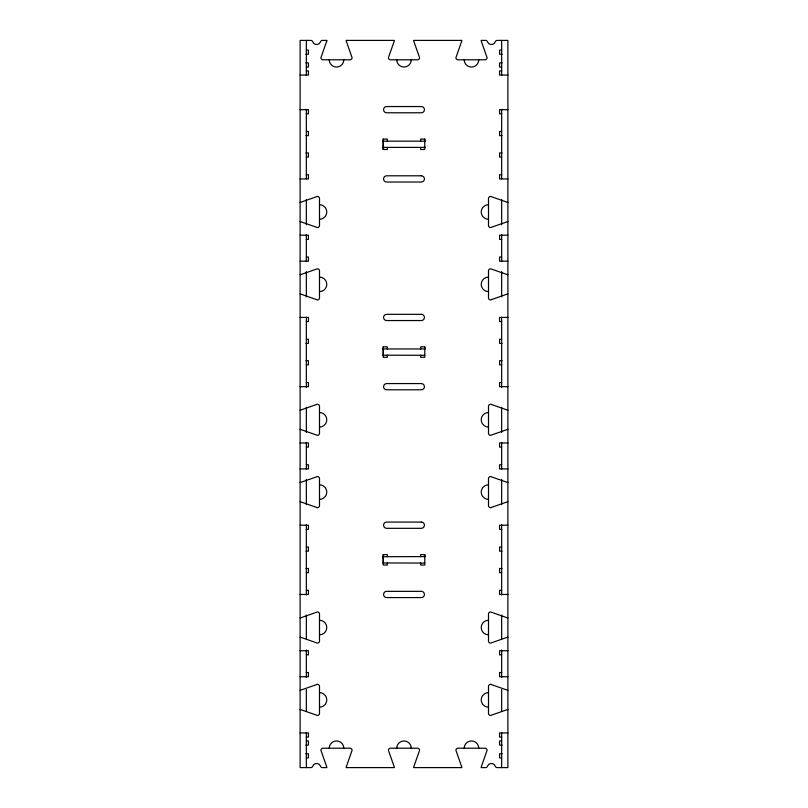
<?xml version="1.0" encoding="UTF-8"?>
<svg xmlns="http://www.w3.org/2000/svg" width="808" height="808" viewBox="0 0 808 808"><rect width="100%" height="100%" fill="white"/><g stroke="black" fill="none" stroke-linecap="round" stroke-linejoin="round"><path stroke-width="1.21" d="M383.224 141.693L383.224 141.036M383.224 349.46L383.224 348.814M387.375 147.399L387.375 149.48L383.224 149.48L383.224 146.884M383.224 563.469L383.224 554.631L387.375 554.631L387.375 556.712M383.224 355.692L383.224 346.864L387.375 346.864L387.375 348.945M383.224 147.925L383.224 139.087L387.375 139.087L387.375 141.168M383.224 557.227L383.224 556.581M424.776 141.036L424.776 141.562M424.776 348.814L424.776 349.329M424.776 147.531L424.776 147.016M420.625 141.168L420.625 139.087L424.776 139.087L424.776 141.168L383.224 141.168M420.625 556.712L420.625 554.631L424.776 554.631L424.776 557.106M420.625 348.945L420.625 346.864L424.776 346.864L424.776 348.945L383.224 348.945M424.776 556.581L383.224 556.712M306.343 50.096L308.424 50.096L308.424 54.247L305.828 54.247M501.657 50.096L499.576 50.096L499.576 54.247L502.172 54.247M305.828 62.913L308.424 62.913L308.424 67.064L306.343 67.064M502.172 62.913L499.576 62.913L499.576 67.064L501.657 67.064M306.343 70.872L308.424 70.872L308.424 75.033L300.111 75.033M501.657 70.872L499.576 70.872L499.576 75.033L507.889 75.033M300.111 109.656L308.424 109.656L308.424 113.817L306.343 113.817M507.889 109.656L499.576 109.656L499.576 113.817L501.657 113.817M306.343 131.472L308.424 131.472L308.424 135.633L305.959 135.633M501.657 131.472L499.576 131.472L499.576 135.633L502.041 135.633M383.224 147.399L424.776 147.399M305.959 152.944L308.424 152.944L308.424 157.095L306.343 157.095M502.041 152.944L499.576 152.944L499.576 157.095L501.657 157.095M306.343 174.76L308.424 174.76L308.424 178.911L300.111 178.911M501.657 174.76L499.576 174.76L499.576 178.911L507.889 178.911M300.111 235.189L308.424 235.189L308.424 239.34L306.343 239.34M507.889 235.189L499.576 235.189L499.576 239.34L501.657 239.34M306.343 257.005L308.424 257.005L308.424 261.156L300.111 261.156M501.657 257.005L499.576 257.005L499.576 261.156L507.889 261.156M300.111 317.433L308.424 317.433L308.424 321.584L306.343 321.584M507.889 317.433L499.576 317.433L499.576 321.584L501.657 321.584M306.343 339.249L308.424 339.249L308.424 343.4L305.959 343.4M501.657 339.249L499.576 339.249L499.576 343.4L502.041 343.4M383.224 355.177L424.776 355.308M305.959 360.711L308.424 360.711L308.424 364.873L306.343 364.873M502.041 360.711L499.576 360.711L499.576 364.873L501.657 364.873M306.343 382.527L308.424 382.527L308.424 386.689L300.111 386.689M501.657 382.527L499.576 382.527L499.576 386.689L507.889 386.689M300.111 442.956L308.424 442.956L308.424 447.117L306.343 447.117M507.889 442.956L499.576 442.956L499.576 447.117L501.657 447.117M306.343 464.772L308.424 464.772L308.424 468.933L300.111 468.933M501.657 464.772L499.576 464.772L499.576 468.933L507.889 468.933M300.111 525.2L308.424 525.2L308.424 529.351L306.343 529.351M507.889 525.2L499.576 525.2L499.576 529.351L501.657 529.351M306.343 547.016L308.424 547.016L308.424 551.167L305.959 551.167M501.657 547.016L499.576 547.016L499.576 551.167L502.041 551.167M383.224 562.944L424.776 563.075M305.959 568.489L308.424 568.489L308.424 572.64L306.343 572.64M502.041 568.489L499.576 568.489L499.576 572.64L501.657 572.64M306.343 590.305L308.424 590.305L308.424 594.456L300.111 594.456M501.657 590.305L499.576 590.305L499.576 594.456L507.889 594.456M300.111 650.733L308.424 650.733L308.424 654.884L306.343 654.884M507.889 650.733L499.576 650.733L499.576 654.884L501.657 654.884M306.343 672.549L308.424 672.549L308.424 676.7L300.111 676.7M501.657 672.549L499.576 672.549L499.576 676.7L507.889 676.7M300.111 732.967L308.424 732.967L308.424 737.128L306.343 737.128M507.889 732.967L499.576 732.967L499.576 737.128L501.657 737.128M306.343 740.936L308.424 740.936L308.424 745.087L305.828 745.087M501.657 740.936L499.576 740.936L499.576 745.087L502.172 745.087M305.828 753.753L308.424 753.753L308.424 757.904L306.343 757.904M502.172 753.753L499.576 753.753L499.576 757.904L501.657 757.904M501.657 40.4L501.657 75.548M501.657 109.393L501.657 178.911M501.657 199.475L501.657 224.715M501.657 234.663L501.657 261.418M501.657 271.619L501.657 296.869M501.657 317.17L501.657 387.466M501.657 407.252L501.657 432.492M501.657 442.441L501.657 468.933M501.657 479.397L501.657 504.636M501.657 524.685L501.657 594.981M501.657 615.019L501.657 638.997M501.657 649.945L501.657 677.478M501.657 689.557L501.657 711.303M501.657 732.452L501.657 767.6M424.776 139.087L424.776 149.48L420.625 149.48L420.625 147.399M424.776 346.864L424.776 357.247L420.625 357.247L420.625 355.177M424.776 554.631L424.776 565.024L420.625 565.024L420.625 562.944M387.375 355.177L387.375 357.247L383.224 357.247L383.224 346.864M387.375 562.944L387.375 565.024L383.224 565.024L383.224 554.631M383.224 139.087L383.224 149.48M306.343 40.4L306.343 75.548M306.343 109.393L306.343 178.911M306.343 199.475L306.343 224.715M306.343 234.663L306.343 261.418M306.343 271.619L306.343 296.869M306.343 317.17L306.343 387.466M306.343 407.252L306.343 432.492M306.343 442.441L306.343 468.933M306.343 479.397L306.343 504.636M306.343 524.685L306.343 594.981M306.343 615.019L306.343 638.997M306.343 649.945L306.343 677.478M306.343 689.557L306.343 711.303M306.343 732.452L306.343 767.6M329.24 748.208A7.272 7.272 0 0 1 336.512 740.936A7.272 7.272 0 0 1 343.784 748.208M464.216 748.208A7.272 7.272 0 0 1 471.488 740.936A7.272 7.272 0 0 1 478.76 748.208M396.728 748.208A7.272 7.272 0 0 1 404 740.936A7.272 7.272 0 0 1 411.272 748.208M507.889 709.525A2.081 2.081 0 0 0 507.293 709.616L490.567 715.464A2.081 2.081 0 0 1 488.497 713.393L488.497 686.376A2.081 2.081 0 0 1 490.567 684.305L507.293 690.153A2.081 2.081 0 0 0 507.889 690.244M488.497 707.162A7.272 7.272 0 0 1 481.225 699.89A7.272 7.272 0 0 1 488.497 692.618M507.889 637.189A2.081 2.081 0 0 0 507.293 637.27L490.567 643.128A2.081 2.081 0 0 1 488.497 641.047L488.497 614.04A2.081 2.081 0 0 1 490.567 611.959L507.293 617.817A2.081 2.081 0 0 0 507.889 617.898M488.497 634.815A7.272 7.272 0 0 1 481.225 627.543A7.272 7.272 0 0 1 488.497 620.271M300.111 617.898A2.081 2.081 0 0 0 300.707 617.817L317.433 611.959A2.081 2.081 0 0 1 319.503 614.04L319.503 641.047A2.081 2.081 0 0 1 317.433 643.128L300.707 637.27A2.081 2.081 0 0 0 300.111 637.189M319.503 620.271A7.272 7.272 0 0 1 326.775 627.543A7.272 7.272 0 0 1 319.503 634.815M300.111 690.244A2.081 2.081 0 0 0 300.707 690.153L317.433 684.305A2.081 2.081 0 0 1 319.503 686.376L319.503 713.393A2.081 2.081 0 0 1 317.433 715.464L300.707 709.616A2.081 2.081 0 0 0 300.111 709.525M319.503 692.618A7.272 7.272 0 0 1 326.775 699.89A7.272 7.272 0 0 1 319.503 707.162M507.889 501.758A2.081 2.081 0 0 0 507.293 501.849L490.567 507.697A2.081 2.081 0 0 1 488.497 505.616L488.497 478.609A2.081 2.081 0 0 1 490.567 476.528L507.293 482.386A2.081 2.081 0 0 0 507.889 482.467M488.497 499.384A7.272 7.272 0 0 1 481.225 492.112A7.272 7.272 0 0 1 488.497 484.84M507.889 429.412A2.081 2.081 0 0 0 507.293 429.502L490.567 435.35A2.081 2.081 0 0 1 488.497 433.28L488.497 406.262A2.081 2.081 0 0 1 490.567 404.192L507.293 410.04A2.081 2.081 0 0 0 507.889 410.131M488.497 427.048A7.272 7.272 0 0 1 481.225 419.776A7.272 7.272 0 0 1 488.497 412.504M300.111 410.131A2.081 2.081 0 0 0 300.707 410.04L317.433 404.192A2.081 2.081 0 0 1 319.503 406.262L319.503 433.28A2.081 2.081 0 0 1 317.433 435.35L300.707 429.502A2.081 2.081 0 0 0 300.111 429.412M319.503 412.504A7.272 7.272 0 0 1 326.775 419.776A7.272 7.272 0 0 1 319.503 427.048M300.111 482.467A2.081 2.081 0 0 0 300.707 482.386L317.433 476.528A2.081 2.081 0 0 1 319.503 478.609L319.503 505.616A2.081 2.081 0 0 1 317.433 507.697L300.707 501.849A2.081 2.081 0 0 0 300.111 501.758M319.503 484.84A7.272 7.272 0 0 1 326.775 492.112A7.272 7.272 0 0 1 319.503 499.384M507.889 293.991A2.081 2.081 0 0 0 507.293 294.072L490.567 299.93A2.081 2.081 0 0 1 488.497 297.849L488.497 270.842A2.081 2.081 0 0 1 490.567 268.761L507.293 274.609A2.081 2.081 0 0 0 507.889 274.7M488.497 291.617A7.272 7.272 0 0 1 481.225 284.345A7.272 7.272 0 0 1 488.497 277.073M507.889 221.644A2.081 2.081 0 0 0 507.293 221.735L490.567 227.583A2.081 2.081 0 0 1 488.497 225.503L488.497 198.495A2.081 2.081 0 0 1 490.567 196.415L507.293 202.273A2.081 2.081 0 0 0 507.889 202.353M488.497 219.271A7.272 7.272 0 0 1 481.225 211.999A7.272 7.272 0 0 1 488.497 204.727M300.111 202.353A2.081 2.081 0 0 0 300.707 202.273L317.433 196.415A2.081 2.081 0 0 1 319.503 198.495L319.503 225.503A2.081 2.081 0 0 1 317.433 227.583L300.707 221.735A2.081 2.081 0 0 0 300.111 221.644M319.503 204.727A7.272 7.272 0 0 1 326.775 211.999A7.272 7.272 0 0 1 319.503 219.271M300.111 274.7A2.081 2.081 0 0 0 300.707 274.609L317.433 268.761A2.081 2.081 0 0 1 319.503 270.842L319.503 297.849A2.081 2.081 0 0 1 317.433 299.93L300.707 294.072A2.081 2.081 0 0 0 300.111 293.991M319.503 277.073A7.272 7.272 0 0 1 326.775 284.345A7.272 7.272 0 0 1 319.503 291.617M343.784 59.792A7.272 7.272 0 0 1 336.512 67.064A7.272 7.272 0 0 1 329.24 59.792M478.76 59.792A7.272 7.272 0 0 1 471.488 67.064A7.272 7.272 0 0 1 464.216 59.792M411.272 59.792A7.272 7.272 0 0 1 404 67.064A7.272 7.272 0 0 1 396.728 59.792M326.775 40.996L320.928 57.711A2.081 2.081 0 0 0 323.008 59.792L350.016 59.792A2.081 2.081 0 0 0 352.096 57.711L346.238 40.996A2.081 2.081 0 0 1 346.157 40.4L394.354 40.4A2.081 2.081 0 0 1 394.274 40.996L388.416 57.711A2.081 2.081 0 0 0 390.496 59.792L417.504 59.792A2.081 2.081 0 0 0 419.584 57.711L413.726 40.996A2.081 2.081 0 0 1 413.646 40.4L461.843 40.4A2.081 2.081 0 0 1 461.762 40.996L455.904 57.711A2.081 2.081 0 0 0 457.984 59.792L484.992 59.792A2.081 2.081 0 0 0 487.072 57.711L481.225 40.996A2.081 2.081 0 0 1 481.134 40.4L485.517 40.4A2.081 2.081 0 0 1 487.476 41.784A4.151 4.151 0 0 0 495.314 41.784A2.081 2.081 0 0 1 497.274 40.4L507.889 40.4L507.889 767.6L497.274 767.6A2.081 2.081 0 0 1 495.314 766.216A4.151 4.151 0 0 0 487.476 766.216A2.081 2.081 0 0 1 485.517 767.6L481.134 767.6A2.081 2.081 0 0 1 481.225 767.004L487.072 750.289A2.081 2.081 0 0 0 484.992 748.208L457.984 748.208A2.081 2.081 0 0 0 455.904 750.289L461.762 767.004A2.081 2.081 0 0 1 461.843 767.6L413.646 767.6A2.081 2.081 0 0 1 413.726 767.004L419.584 750.289A2.081 2.081 0 0 0 417.504 748.208L390.496 748.208A2.081 2.081 0 0 0 388.416 750.289L394.274 767.004A2.081 2.081 0 0 1 394.354 767.6L346.157 767.6A2.081 2.081 0 0 1 346.238 767.004L352.096 750.289A2.081 2.081 0 0 0 350.016 748.208L323.008 748.208A2.081 2.081 0 0 0 320.928 750.289L326.775 767.004A2.081 2.081 0 0 1 326.866 767.6L322.483 767.6A2.081 2.081 0 0 1 320.524 766.216A4.151 4.151 0 0 0 312.686 766.216A2.081 2.081 0 0 1 310.726 767.6L300.111 767.6L300.111 40.4L310.726 40.4A2.081 2.081 0 0 1 312.686 41.784A4.151 4.151 0 0 0 320.524 41.784A2.081 2.081 0 0 1 322.483 40.4L326.866 40.4A2.081 2.081 0 0 1 326.775 40.996M421.311 106.545L386.689 106.545A3.121 3.121 0 0 0 383.568 109.656A3.121 3.121 0 0 0 386.689 112.777L421.311 112.777A3.121 3.121 0 0 0 424.432 109.656A3.121 3.121 0 0 0 421.311 106.545M421.311 175.801L386.689 175.801A3.121 3.121 0 0 0 383.568 178.911A3.121 3.121 0 0 0 386.689 182.032L421.311 182.032A3.121 3.121 0 0 0 424.432 178.911A3.121 3.121 0 0 0 421.311 175.801M421.311 314.312L386.689 314.312A3.121 3.121 0 0 0 383.568 317.433A3.121 3.121 0 0 0 386.689 320.544L421.311 320.544A3.121 3.121 0 0 0 424.432 317.433A3.121 3.121 0 0 0 421.311 314.312M421.311 383.568L386.689 383.568A3.121 3.121 0 0 0 383.568 386.689A3.121 3.121 0 0 0 386.689 389.799L421.311 389.799A3.121 3.121 0 0 0 424.432 386.689A3.121 3.121 0 0 0 421.311 383.568M421.311 522.079L386.689 522.079A3.121 3.121 0 0 0 383.568 525.2A3.121 3.121 0 0 0 386.689 528.321L421.311 528.321A3.121 3.121 0 0 0 424.432 525.2A3.121 3.121 0 0 0 421.311 522.079M421.311 591.345L386.689 591.345A3.121 3.121 0 0 0 383.568 594.456A3.121 3.121 0 0 0 386.689 597.577L421.311 597.577A3.121 3.121 0 0 0 424.432 594.456A3.121 3.121 0 0 0 421.311 591.345"/></g></svg>
